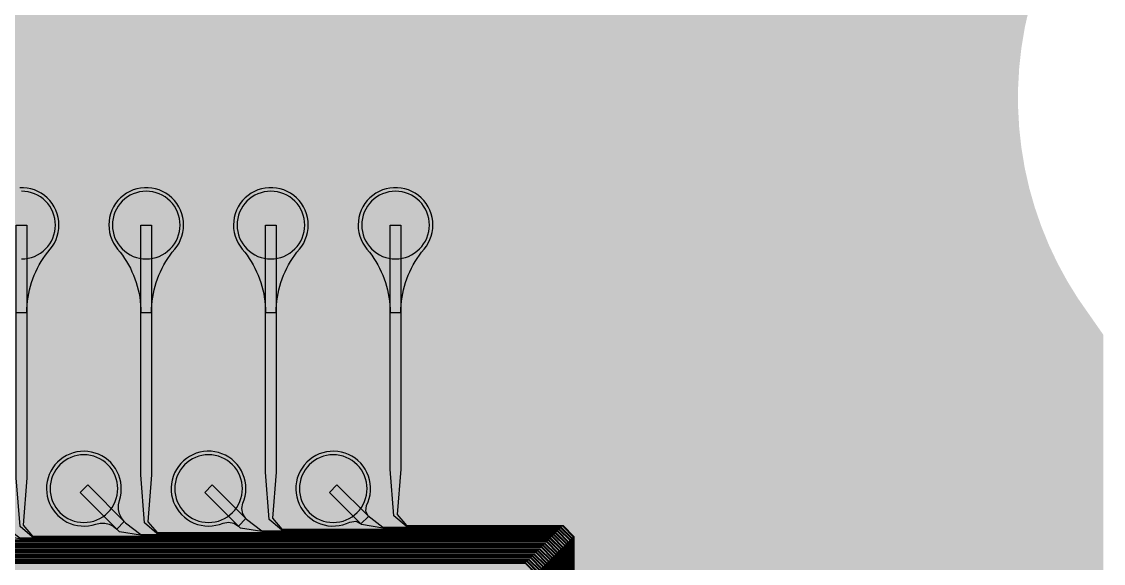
# Model space of a CAD drawing. Header units: metres. Extents: x -7240 to 10960, y -29667 to 1823.
# Drawn here: x 7923 to 10960, y -23992 to -22471 of the extents above; entities that cross this region are included whole.
import ezdxf

# ---------------------------------------------------------------- set-up
doc = ezdxf.new("R2010")
doc.units = ezdxf.units.M
for name, color, linetype in [('Metal1', 4, 'CONTINUOUS'), ('Polyimide', 7, 'CONTINUOUS'), ('Polyimide_Negative', 5, 'CONTINUOUS')]:
    doc.layers.add(name, color=color, linetype=linetype)

msp = doc.modelspace()

# ---------------------------------------------------------------- hatches: boundary and pattern name
at = {"layer": 'Polyimide'}
msp.add_hatch(color=7, dxfattribs=at).paths.add_polyline_path([(4088.5, -11806.9), (4098.7, -11851.2), (4115.6, -11893.5), (4138.6, -11932.7), (4167.4, -11968), (4201.1, -11998.5), (4239, -12023.6), (4280.3, -12042.7), (4349.2, -12073.7), (4413.2, -12113.8), (4471.3, -12162), (4522.3, -12217.7), (4565.4, -12279.7), (4599.7, -12346.9), (4624.7, -12418.2), (4639.9, -12492.2), (4645, -12567.5), (4639.9, -12642.8), (4624.7, -12716.8), (4599.7, -12788.1), (4565.4, -12855.3), (4522.3, -12917.3), (4471.3, -12973), (4413.2, -13021.2), (4349.2, -13061.3), (4280.3, -13092.3), (4239, -13111.4), (4201.1, -13136.5), (4167.4, -13167), (4138.6, -13202.3), (4115.6, -13241.5), (4098.7, -13283.8), (4088.5, -13328.1), (4085, -13373.5), (4085, -13567.5), (4099.4, -13861.6), (4142.6, -14152.8), (4214.2, -14438.4), (4313.4, -14715.5), (4439.2, -14981.7), (4590.6, -15234.2), (4766, -15470.7), (4963.7, -15688.8), (5181.8, -15886.5), (5418.3, -16061.9), (5670.8, -16213.3), (5936.9, -16339.1), (6214.1, -16438.3), (6499.7, -16509.9), (6790.9, -16553.1), (7085, -16567.5), (9960.4, -16567.5), (10038.8, -16571.4), (10116.4, -16582.9), (10192.6, -16601.9), (10266.5, -16628.4), (10337.5, -16662), (10404.8, -16702.3), (10467.9, -16749.1), (10526.1, -16801.8), (10578.8, -16860), (10625.6, -16923), (10665.9, -16990.4), (10699.5, -17061.4), (10725.9, -17135.3), (10745, -17211.4), (10756.5, -17289.1), (10760.4, -17367.5), (10760.4, -21957.3), (10721.6, -22012.9), (10686, -22070.6), (10653.6, -22130.1), (10624.5, -22191.4), (10598.9, -22254.2), (10576.8, -22318.2), (10558.3, -22383.5), (10543.4, -22449.6), (10532.2, -22516.5), (10524.7, -22583.8), (10521, -22651.5), (10521, -22719.3), (10524.7, -22787), (10532.2, -22854.4), (10543.4, -22921.2), (10558.3, -22987.4), (10576.8, -23052.6), (10598.9, -23116.7), (10624.5, -23179.5), (10653.6, -23240.7), (10686, -23300.3), (10721.6, -23357.9), (10760.4, -23413.5), (10760.4, -28667.5), (10756.5, -28745.9), (10745, -28823.6), (10725.9, -28899.7), (10699.5, -28973.6), (10665.9, -29044.6), (10625.6, -29112), (10578.8, -29175), (10526.1, -29233.2), (10467.9, -29285.9), (10404.8, -29332.7), (10337.5, -29373), (10266.5, -29406.6), (10192.6, -29433.1), (10116.4, -29452.1), (10038.8, -29463.6), (9960.4, -29467.5), (-6239.6, -29467.5), (-6318, -29463.6), (-6395.7, -29452.1), (-6471.9, -29433.1), (-6545.8, -29406.6), (-6616.7, -29373), (-6684.1, -29332.7), (-6747.1, -29285.9), (-6805.3, -29233.2), (-6858, -29175), (-6904.8, -29112), (-6945.2, -29044.6), (-6978.7, -28973.6), (-7005.2, -28899.7), (-7024.3, -28823.6), (-7035.8, -28745.9), (-7039.6, -28667.5), (-7039.6, -23426.3), (-6999.4, -23370.1), (-6962.3, -23311.6), (-6928.7, -23251.2), (-6898.5, -23189), (-6871.8, -23125.1), (-6848.8, -23059.9), (-6829.5, -22993.4), (-6814, -22926), (-6802.4, -22857.8), (-6794.6, -22789.1), (-6790.7, -22720), (-6790.7, -22650.8), (-6794.6, -22581.8), (-6802.4, -22513), (-6814, -22444.8), (-6829.5, -22377.4), (-6848.8, -22311), (-6871.8, -22245.7), (-6898.5, -22181.9), (-6928.7, -22119.7), (-6962.3, -22059.2), (-6999.4, -22000.8), (-7039.6, -21944.5), (-7039.6, -17367.5), (-7035.8, -17289.1), (-7024.3, -17211.4), (-7005.2, -17135.3), (-6978.7, -17061.4), (-6945.2, -16990.4), (-6904.8, -16923), (-6858, -16860), (-6805.3, -16801.8), (-6747.1, -16749.1), (-6684.1, -16702.3), (-6616.7, -16662), (-6545.8, -16628.4), (-6471.9, -16601.9), (-6395.7, -16582.9), (-6318, -16571.4), (-6239.6, -16567.5), (-3334, -16567.5), (-3039.9, -16553.1), (-2748.7, -16509.9), (-2463.1, -16438.3), (-2185.9, -16339.1), (-1919.8, -16213.3), (-1667.3, -16061.9), (-1430.8, -15886.5), (-1212.7, -15688.8), (-1015, -15470.7), (-839.6, -15234.2), (-688.2, -14981.7), (-562.4, -14715.5), (-463.2, -14438.4), (-391.6, -14152.8), (-348.4, -13861.6), (-334, -13567.5), (-334, -13373.5), (-337.5, -13328.1), (-347.7, -13283.8), (-364.6, -13241.5), (-387.6, -13202.3), (-416.4, -13167), (-450.1, -13136.5), (-488, -13111.4), (-529.3, -13092.3), (-529.3, -13092.3), (-598.2, -13061.3), (-662.2, -13021.2), (-720.3, -12973), (-771.3, -12917.3), (-814.4, -12855.3), (-848.7, -12788.1), (-873.7, -12716.8), (-888.9, -12642.8), (-894, -12567.5), (-888.9, -12492.2), (-873.7, -12418.2), (-848.7, -12346.9), (-814.4, -12279.7), (-771.3, -12217.7), (-720.3, -12162), (-662.2, -12113.8), (-598.2, -12073.7), (-529.3, -12042.7), (-488, -12023.6), (-450.1, -11998.5), (-416.4, -11968), (-387.6, -11932.7), (-364.6, -11893.5), (-347.7, -11851.2), (-337.5, -11806.9), (-334, -11761.5), (-334, -11074.3), (-337.5, -11028.9), (-347.7, -10984.6), (-364.6, -10942.4), (-387.6, -10903.1), (-416.4, -10867.8), (-450.1, -10837.3), (-488, -10812.2), (-529.3, -10793.2), (-529.3, -10793.2), (-598.2, -10762.1), (-662.2, -10722.1), (-720.3, -10673.8), (-771.3, -10618.1), (-814.4, -10556.1), (-848.7, -10488.9), (-873.7, -10417.6), (-888.9, -10343.7), (-894, -10268.3), (-888.9, -10193), (-873.7, -10119), (-848.7, -10047.8), (-814.4, -9980.5), (-771.3, -9918.5), (-720.3, -9862.9), (-662.2, -9814.6), (-598.2, -9774.6), (-529.3, -9743.5), (-488, -9724.5), (-450.1, -9699.4), (-416.4, -9668.8), (-387.6, -9633.5), (-364.6, -9594.3), (-347.7, -9552), (-337.5, -9507.7), (-334, -9462.4), (-334, -8775.1), (-337.5, -8729.8), (-347.7, -8685.5), (-364.6, -8643.2), (-387.6, -8604), (-416.4, -8568.7), (-450.1, -8538.1), (-488, -8513), (-529.3, -8494), (-529.3, -8494), (-598.2, -8462.9), (-662.2, -8422.9), (-720.3, -8374.6), (-771.3, -8319), (-814.4, -8257), (-848.7, -8189.7), (-873.7, -8118.5), (-888.9, -8044.5), (-894, -7969.2), (-888.9, -7893.8), (-873.7, -7819.9), (-848.7, -7748.6), (-814.4, -7681.4), (-771.3, -7619.4), (-720.3, -7563.7), (-662.2, -7515.4), (-598.2, -7475.4), (-529.3, -7444.3), (-529.3, -7444.3), (-488, -7425.3), (-450.1, -7400.2), (-416.4, -7369.7), (-387.6, -7334.4), (-364.6, -7295.1), (-347.7, -7252.9), (-337.5, -7208.6), (-334, -7163.2), (-334, -6476), (-337.5, -6430.6), (-347.7, -6386.3), (-364.6, -6344), (-387.6, -6304.8), (-416.4, -6269.5), (-450.1, -6239), (-488, -6213.9), (-529.3, -6194.8), (-529.3, -6194.8), (-598.2, -6163.8), (-662.2, -6123.7), (-720.3, -6075.5), (-771.3, -6019.8), (-814.4, -5957.8), (-848.7, -5890.6), (-873.7, -5819.3), (-888.9, -5745.3), (-894, -5670), (-888.9, -5594.7), (-873.7, -5520.7), (-848.7, -5449.4), (-814.4, -5382.2), (-771.3, -5320.2), (-720.3, -5264.5), (-662.2, -5216.3), (-598.2, -5176.2), (-529.3, -5145.2), (-529.3, -5145.2), (-488, -5126.1), (-450.1, -5101), (-416.4, -5070.5), (-387.6, -5035.2), (-364.6, -4996), (-347.7, -4953.7), (-337.5, -4909.4), (-334, -4864), (-334, 380), (-334, 1522.5), (-289, 1522.5), (-288.8, 1515.6), (-288.1, 1508.8), (-287, 1502), (-285.4, 1495.3), (-283.4, 1488.7), (-281, 1482.3), (-278.2, 1476.1), (-274.9, 1470), (-271.3, 1464.2), (-267.3, 1458.6), (-262.9, 1453.3), (-258.2, 1448.3), (-253.2, 1443.6), (-247.9, 1439.2), (-242.3, 1435.2), (-236.5, 1431.6), (-230.4, 1428.3), (-224.2, 1425.5), (-217.8, 1423.1), (-211.2, 1421.1), (-204.5, 1419.5), (-197.7, 1418.4), (-190.9, 1417.7), (-184, 1417.5), (-177.1, 1417.7), (-170.3, 1418.4), (-163.5, 1419.5), (-156.8, 1421.1), (-150.2, 1423.1), (-143.8, 1425.5), (-137.6, 1428.3), (-131.5, 1431.6), (-125.7, 1435.2), (-120.1, 1439.2), (-114.8, 1443.6), (-109.8, 1448.3), (-105.1, 1453.3), (-100.7, 1458.6), (-96.7, 1464.2), (-93.1, 1470), (-89.8, 1476.1), (-87, 1482.3), (-84.6, 1488.7), (-82.6, 1495.3), (-81, 1502), (-79.9, 1508.8), (-79.2, 1515.6), (-79, 1522.5), (1786, 1522.5), (3835, 1522.5), (3835.2, 1529), (3835.9, 1535.6), (3836.9, 1542), (3838.4, 1548.4), (3840.3, 1554.6), (3842.6, 1560.8), (3845.3, 1566.7), (3848.4, 1572.5), (3851.9, 1578.1), (3855.7, 1583.4), (3859.8, 1588.4), (3864.3, 1593.2), (3869.1, 1597.7), (3874.1, 1601.8), (3879.4, 1605.6), (3885, 1609.1), (3890.8, 1612.2), (3896.7, 1614.9), (3902.9, 1617.2), (3909.1, 1619.1), (3915.5, 1620.6), (3921.9, 1621.6), (3928.5, 1622.3), (3935, 1622.5), (3941.5, 1622.3), (3948.1, 1621.6), (3954.5, 1620.6), (3960.9, 1619.1), (3967.1, 1617.2), (3973.3, 1614.9), (3979.2, 1612.2), (3985, 1609.1), (3990.6, 1605.6), (3995.9, 1601.8), (4000.9, 1597.7), (4005.7, 1593.2), (4010.2, 1588.4), (4014.3, 1583.4), (4018.1, 1578.1), (4021.6, 1572.5), (4024.7, 1566.7), (4027.4, 1560.8), (4029.7, 1554.6), (4031.6, 1548.4), (4033.1, 1542), (4034.1, 1535.6), (4034.8, 1529), (4035, 1522.5), (4085, 1522.5), (4085, 380), (4085, 330), (4085, -4864), (4088.5, -4909.4), (4098.7, -4953.7), (4115.6, -4996), (4138.6, -5035.2), (4167.4, -5070.5), (4201.1, -5101), (4239, -5126.1), (4280.3, -5145.2), (4280.3, -5145.2), (4349.2, -5176.2), (4413.2, -5216.3), (4471.3, -5264.5), (4522.3, -5320.2), (4565.4, -5382.2), (4599.7, -5449.4), (4624.7, -5520.7), (4639.9, -5594.7), (4645, -5670), (4639.9, -5745.3), (4624.7, -5819.3), (4599.7, -5890.6), (4565.4, -5957.8), (4522.3, -6019.8), (4471.3, -6075.5), (4413.2, -6123.7), (4349.2, -6163.8), (4280.3, -6194.8), (4239, -6213.9), (4201.1, -6239), (4167.4, -6269.5), (4138.6, -6304.8), (4115.6, -6344), (4098.7, -6386.3), (4088.5, -6430.6), (4085, -6476), (4085, -11761.5), (4088.5, -11806.9)])
at = {"layer": 'Polyimide_Negative'}
h = msp.add_hatch(color=7, dxfattribs=at)
h.paths.add_polyline_path([(-743.4, -7322.8), (-697.7, -7301.8), (-692.7, -7298.6), (-534, -7227), (-534, -6412.1), (-692.7, -6340.5), (-779.7, -6286.2), (-858.5, -6220.6), (-927.8, -6145), (-986.3, -6060.8), (-1033, -5969.5), (-1066.9, -5872.8), (-1087.5, -5772.3), (-1094.5, -5670), (-1087.5, -5567.7), (-1066.9, -5467.2), (-1033, -5370.5), (-986.3, -5279.2), (-927.8, -5195), (-858.5, -5119.4), (-743.4, -5023.7), (-697.7, -5002.6), (-692.7, -4999.5), (-534, -4927.9), (-534, 1722.5), (146.5, 1722.5), (1786, 1722.5), (3699.2, 1722.5), (3768.3, 1772), (3784.9, 1782.4), (3802.3, 1791.7), (3820.2, 1799.8), (3838.5, 1806.7), (3857.3, 1812.4), (3876.5, 1816.8), (3895.8, 1820), (3915.4, 1822), (3935, 1822.6), (3954.6, 1822), (3974.2, 1820), (3993.5, 1816.8), (4012.7, 1812.4), (4031.5, 1806.7), (4049.8, 1799.8), (4067.7, 1791.7), (4085.1, 1782.4), (4101.7, 1772), (4285, 1640.7), (4285, -4927.9), (4443.7, -4999.5), (4530.7, -5053.8), (4609.5, -5119.4), (4678.8, -5195), (4737.3, -5279.2), (4784, -5370.5), (4817.9, -5467.2), (4838.5, -5567.7), (4845.5, -5670), (4838.5, -5772.3), (4817.9, -5872.8), (4784, -5969.5), (4737.3, -6060.8), (4678.8, -6145), (4609.5, -6220.6), (4530.7, -6286.2), (4443.7, -6340.5), (4285, -6412.1), (4285, -11825.4), (4443.7, -11897), (4530.7, -11951.3), (4609.5, -12016.9), (4678.8, -12092.5), (4737.3, -12176.7), (4784, -12268), (4817.9, -12364.7), (4838.5, -12465.2), (4845.5, -12567.5), (4838.5, -12669.8), (4817.9, -12770.2), (4784, -12867), (4737.3, -12958.3), (4678.8, -13042.5), (4609.5, -13118.1), (4530.7, -13183.7), (4443.7, -13238), (4285, -13309.6), (4285, -13562.6), (4298.7, -13841.9), (4339, -14113.7), (4405.8, -14380.2), (4498.4, -14638.9), (4615.8, -14887.3), (4757.1, -15123), (4920.8, -15343.6), (5105.3, -15547.2), (5308.9, -15731.7), (5529.5, -15895.4), (5765.2, -16036.7), (6013.6, -16154.1), (6272.3, -16246.7), (6538.8, -16313.5), (6810.6, -16353.8), (7089.9, -16367.5), (9965.3, -16367.5), (10058.4, -16372.1), (10155.5, -16386.5), (10250.7, -16410.3), (10343.2, -16443.4), (10431.9, -16485.4), (10516.1, -16535.8), (10594.9, -16594.3), (10667.7, -16660.2), (10733.6, -16733), (10792, -16811.8), (10842.5, -16896), (10884.5, -16984.7), (10917.5, -17077.1), (10941.4, -17172.4), (10955.8, -17269.5), (10960.4, -17362.6), (10960.4, -22020.1), (10888.8, -22122.8), (10859, -22171), (10831.9, -22220.8), (10807.6, -22272.1), (10786.2, -22324.6), (10767.7, -22378.2), (10752.2, -22432.8), (10739.7, -22488.1), (10730.4, -22544.1), (10724.1, -22600.4), (10721, -22657.1), (10721, -22713.8), (10724.1, -22770.4), (10730.4, -22826.8), (10739.7, -22882.7), (10752.2, -22938.1), (10767.7, -22992.6), (10786.2, -23046.2), (10807.6, -23098.8), (10831.9, -23150), (10859, -23199.8), (10888.8, -23248.1), (10960.4, -23350.7), (10960.4, -28672.4), (10955.8, -28765.5), (10941.4, -28862.6), (10917.5, -28957.9), (10884.5, -29050.3), (10842.5, -29139), (10792, -29223.2), (10733.6, -29302), (10667.7, -29374.8), (10594.9, -29440.7), (10516.1, -29499.2), (10431.9, -29549.6), (10343.2, -29591.6), (10250.7, -29624.7), (10155.5, -29648.5), (10058.4, -29662.9), (9965.3, -29667.5), (-6244.5, -29667.5), (-6337.7, -29662.9), (-6434.8, -29648.5), (-6530, -29624.7), (-6622.4, -29591.6), (-6711.1, -29549.6), (-6795.3, -29499.2), (-6874.2, -29440.7), (-6946.9, -29374.8), (-7012.8, -29302), (-7071.3, -29223.2), (-7121.8, -29139), (-7163.7, -29050.3), (-7196.8, -28957.9), (-7220.6, -28862.6), (-7235.1, -28765.5), (-7239.6, -28672.4), (-7239.6, -23362.1), (-7165.3, -23258.2), (-7134.3, -23209.4), (-7106.1, -23158.8), (-7080.8, -23106.7), (-7058.6, -23053.3), (-7039.3, -22998.7), (-7023.2, -22943.1), (-7010.2, -22886.7), (-7000.5, -22829.7), (-6993.9, -22772.2), (-6990.7, -22714.4), (-6990.7, -22656.5), (-6993.9, -22598.7), (-7000.5, -22541.2), (-7010.2, -22484.1), (-7023.2, -22427.7), (-7039.3, -22372.1), (-7058.6, -22317.6), (-7080.8, -22264.1), (-7106.1, -22212.1), (-7134.3, -22161.5), (-7165.3, -22112.6), (-7239.6, -22008.7), (-7239.6, -17362.6), (-7235.1, -17269.5), (-7220.6, -17172.4), (-7196.8, -17077.1), (-7163.7, -16984.7), (-7121.8, -16896), (-7071.3, -16811.8), (-7012.8, -16733), (-6946.9, -16660.2), (-6874.2, -16594.3), (-6795.3, -16535.8), (-6711.1, -16485.4), (-6622.4, -16443.4), (-6530, -16410.3), (-6434.8, -16386.5), (-6337.7, -16372.1), (-6244.5, -16367.5), (-3338.9, -16367.5), (-3059.6, -16353.8), (-2787.8, -16313.5), (-2521.3, -16246.7), (-2262.6, -16154.1), (-2014.2, -16036.7), (-1778.5, -15895.4), (-1557.9, -15731.7), (-1354.3, -15547.2), (-1169.8, -15343.6), (-1006.1, -15123), (-864.8, -14887.3), (-747.4, -14638.9), (-654.8, -14380.2), (-588, -14113.7), (-547.7, -13841.9), (-534, -13562.6), (-534, -13309.6), (-692.7, -13238), (-779.7, -13183.7), (-858.5, -13118.1), (-927.8, -13042.5), (-986.3, -12958.3), (-1033, -12867), (-1066.9, -12770.2), (-1087.5, -12669.8), (-1094.5, -12567.5), (-1087.5, -12465.2), (-1066.9, -12364.7), (-1033, -12268), (-986.3, -12176.7), (-927.8, -12092.5), (-858.5, -12016.9), (-779.7, -11951.3), (-692.7, -11897), (-534, -11825.4), (-534, -11010.5), (-692.7, -10938.9), (-779.7, -10884.5), (-858.5, -10818.9), (-927.8, -10743.4), (-986.3, -10659.2), (-1033, -10567.8), (-1066.9, -10471.1), (-1087.5, -10370.6), (-1094.5, -10268.3), (-1087.5, -10166), (-1066.9, -10065.6), (-1033, -9968.8), (-986.3, -9877.5), (-927.8, -9793.3), (-858.5, -9717.7), (-779.7, -9652.2), (-692.7, -9597.8), (-534, -9526.2), (-534, -8711.3), (-692.7, -8639.7), (-779.7, -8585.3), (-858.5, -8519.8), (-927.8, -8444.2), (-986.3, -8360), (-1033, -8268.7), (-1066.9, -8171.9), (-1087.5, -8071.5), (-1094.5, -7969.2), (-1087.5, -7866.9), (-1066.9, -7766.4), (-1033, -7669.7), (-986.3, -7578.3), (-927.8, -7494.1), (-858.5, -7418.6), (-743.4, -7322.8)])
h.paths.add_polyline_path([(4085, -11761.5), (4085, -6476), (4088.5, -6430.6), (4098.7, -6386.3), (4115.6, -6344), (4138.6, -6304.8), (4167.4, -6269.5), (4201.1, -6239), (4239, -6213.9), (4280.3, -6194.8), (4349.2, -6163.8), (4413.2, -6123.7), (4471.3, -6075.5), (4522.3, -6019.8), (4565.4, -5957.8), (4599.7, -5890.6), (4624.7, -5819.3), (4639.9, -5745.3), (4645, -5670), (4639.9, -5594.7), (4624.7, -5520.7), (4599.7, -5449.4), (4565.4, -5382.2), (4522.3, -5320.2), (4471.3, -5264.5), (4413.2, -5216.3), (4349.2, -5176.2), (4280.3, -5145.2), (4280.3, -5145.2), (4239, -5126.1), (4201.1, -5101), (4167.4, -5070.5), (4138.6, -5035.2), (4115.6, -4996), (4098.7, -4953.7), (4088.5, -4909.4), (4085, -4864), (4085, 330), (4085, 380), (4085, 1522.5), (4035, 1522.5), (4034.8, 1529), (4034.1, 1535.6), (4033.1, 1542), (4031.6, 1548.4), (4029.7, 1554.6), (4027.4, 1560.8), (4024.7, 1566.7), (4021.6, 1572.5), (4018.1, 1578.1), (4014.3, 1583.4), (4010.2, 1588.4), (4005.7, 1593.2), (4000.9, 1597.7), (3995.9, 1601.8), (3990.6, 1605.6), (3985, 1609.1), (3979.2, 1612.2), (3973.3, 1614.9), (3967.1, 1617.2), (3960.9, 1619.1), (3954.5, 1620.6), (3948.1, 1621.6), (3941.5, 1622.3), (3935, 1622.5), (3928.5, 1622.3), (3921.9, 1621.6), (3915.5, 1620.6), (3909.1, 1619.1), (3902.9, 1617.2), (3896.7, 1614.9), (3890.8, 1612.2), (3885, 1609.1), (3879.4, 1605.6), (3874.1, 1601.8), (3869.1, 1597.7), (3864.3, 1593.2), (3859.8, 1588.4), (3855.7, 1583.4), (3851.9, 1578.1), (3848.4, 1572.5), (3845.3, 1566.7), (3842.6, 1560.8), (3840.3, 1554.6), (3838.4, 1548.4), (3836.9, 1542), (3835.9, 1535.6), (3835.2, 1529), (3835, 1522.5), (1786, 1522.5), (-79, 1522.5), (-79.2, 1515.6), (-79.9, 1508.8), (-81, 1502), (-82.6, 1495.3), (-84.6, 1488.7), (-87, 1482.3), (-89.8, 1476.1), (-93.1, 1470), (-96.7, 1464.2), (-100.7, 1458.6), (-105.1, 1453.3), (-109.8, 1448.3), (-114.8, 1443.6), (-120.1, 1439.2), (-125.7, 1435.2), (-131.5, 1431.6), (-137.6, 1428.3), (-143.8, 1425.5), (-150.2, 1423.1), (-156.8, 1421.1), (-163.5, 1419.5), (-170.3, 1418.4), (-177.1, 1417.7), (-184, 1417.5), (-190.9, 1417.7), (-197.7, 1418.4), (-204.5, 1419.5), (-211.2, 1421.1), (-217.8, 1423.1), (-224.2, 1425.5), (-230.4, 1428.3), (-236.5, 1431.6), (-242.3, 1435.2), (-247.9, 1439.2), (-253.2, 1443.6), (-258.2, 1448.3), (-262.9, 1453.3), (-267.3, 1458.6), (-271.3, 1464.2), (-274.9, 1470), (-278.2, 1476.1), (-281, 1482.3), (-283.4, 1488.7), (-285.4, 1495.3), (-287, 1502), (-288.1, 1508.8), (-288.8, 1515.6), (-289, 1522.5), (-334, 1522.5), (-334, 380), (-334, -4864), (-337.5, -4909.4), (-347.7, -4953.7), (-364.6, -4996), (-387.6, -5035.2), (-416.4, -5070.5), (-450.1, -5101), (-488, -5126.1), (-529.3, -5145.2), (-529.3, -5145.2), (-598.2, -5176.2), (-662.2, -5216.3), (-720.3, -5264.5), (-771.3, -5320.2), (-814.4, -5382.2), (-848.7, -5449.4), (-873.7, -5520.7), (-888.9, -5594.7), (-894, -5670), (-888.9, -5745.3), (-873.7, -5819.3), (-848.7, -5890.6), (-814.4, -5957.8), (-771.3, -6019.8), (-720.3, -6075.5), (-662.2, -6123.7), (-598.2, -6163.8), (-529.3, -6194.8), (-529.3, -6194.8), (-488, -6213.9), (-450.1, -6239), (-416.4, -6269.5), (-387.6, -6304.8), (-364.6, -6344), (-347.7, -6386.3), (-337.5, -6430.6), (-334, -6476), (-334, -7163.2), (-337.5, -7208.6), (-347.7, -7252.9), (-364.6, -7295.1), (-387.6, -7334.4), (-416.4, -7369.7), (-450.1, -7400.2), (-488, -7425.3), (-529.3, -7444.3), (-529.3, -7444.3), (-598.2, -7475.4), (-662.2, -7515.4), (-720.3, -7563.7), (-771.3, -7619.4), (-814.4, -7681.4), (-848.7, -7748.6), (-873.7, -7819.9), (-888.9, -7893.8), (-894, -7969.2), (-888.9, -8044.5), (-873.7, -8118.5), (-848.7, -8189.7), (-814.4, -8257), (-771.3, -8319), (-720.3, -8374.6), (-662.2, -8422.9), (-598.2, -8462.9), (-529.3, -8494), (-529.3, -8494), (-488, -8513), (-450.1, -8538.1), (-416.4, -8568.7), (-387.6, -8604), (-364.6, -8643.2), (-347.7, -8685.5), (-337.5, -8729.8), (-334, -8775.1), (-334, -9462.4), (-337.5, -9507.7), (-347.7, -9552), (-364.6, -9594.3), (-387.6, -9633.5), (-416.4, -9668.8), (-450.1, -9699.4), (-488, -9724.5), (-529.3, -9743.5), (-598.2, -9774.6), (-662.2, -9814.6), (-720.3, -9862.9), (-771.3, -9918.5), (-814.4, -9980.5), (-848.7, -10047.8), (-873.7, -10119), (-888.9, -10193), (-894, -10268.3), (-888.9, -10343.7), (-873.7, -10417.6), (-848.7, -10488.9), (-814.4, -10556.1), (-771.3, -10618.1), (-720.3, -10673.8), (-662.2, -10722.1), (-598.2, -10762.1), (-529.3, -10793.2), (-529.3, -10793.2), (-488, -10812.2), (-450.1, -10837.3), (-416.4, -10867.8), (-387.6, -10903.1), (-364.6, -10942.4), (-347.7, -10984.6), (-337.5, -11028.9), (-334, -11074.3), (-334, -11761.5), (-337.5, -11806.9), (-347.7, -11851.2), (-364.6, -11893.5), (-387.6, -11932.7), (-416.4, -11968), (-450.1, -11998.5), (-488, -12023.6), (-529.3, -12042.7), (-598.2, -12073.7), (-662.2, -12113.8), (-720.3, -12162), (-771.3, -12217.7), (-814.4, -12279.7), (-848.7, -12346.9), (-873.7, -12418.2), (-888.9, -12492.2), (-894, -12567.5), (-888.9, -12642.8), (-873.7, -12716.8), (-848.7, -12788.1), (-814.4, -12855.3), (-771.3, -12917.3), (-720.3, -12973), (-662.2, -13021.2), (-598.2, -13061.3), (-529.3, -13092.3), (-529.3, -13092.3), (-488, -13111.4), (-450.1, -13136.5), (-416.4, -13167), (-387.6, -13202.3), (-364.6, -13241.5), (-347.7, -13283.8), (-337.5, -13328.1), (-334, -13373.5), (-334, -13567.5), (-348.4, -13861.6), (-391.6, -14152.8), (-463.2, -14438.4), (-562.4, -14715.5), (-688.2, -14981.7), (-839.6, -15234.2), (-1015, -15470.7), (-1212.7, -15688.8), (-1430.8, -15886.5), (-1667.3, -16061.9), (-1919.8, -16213.3), (-2185.9, -16339.1), (-2463.1, -16438.3), (-2748.7, -16509.9), (-3039.9, -16553.1), (-3334, -16567.5), (-6239.6, -16567.5), (-6318, -16571.4), (-6395.7, -16582.9), (-6471.9, -16601.9), (-6545.8, -16628.4), (-6616.7, -16662), (-6684.1, -16702.3), (-6747.1, -16749.1), (-6805.3, -16801.8), (-6858, -16860), (-6904.8, -16923), (-6945.2, -16990.4), (-6978.7, -17061.4), (-7005.2, -17135.3), (-7024.3, -17211.4), (-7035.8, -17289.1), (-7039.6, -17367.5), (-7039.6, -21944.5), (-6999.4, -22000.8), (-6962.3, -22059.2), (-6928.7, -22119.7), (-6898.5, -22181.9), (-6871.8, -22245.7), (-6848.8, -22311), (-6829.5, -22377.4), (-6814, -22444.8), (-6802.4, -22513), (-6794.6, -22581.8), (-6790.7, -22650.8), (-6790.7, -22720), (-6794.6, -22789.1), (-6802.4, -22857.8), (-6814, -22926), (-6829.5, -22993.4), (-6848.8, -23059.9), (-6871.8, -23125.1), (-6898.5, -23189), (-6928.7, -23251.2), (-6962.3, -23311.6), (-6999.4, -23370.1), (-7039.6, -23426.3), (-7039.6, -28667.5), (-7035.8, -28745.9), (-7024.3, -28823.6), (-7005.2, -28899.7), (-6978.7, -28973.6), (-6945.2, -29044.6), (-6904.8, -29112), (-6858, -29175), (-6805.3, -29233.2), (-6747.1, -29285.9), (-6684.1, -29332.7), (-6616.7, -29373), (-6545.8, -29406.6), (-6471.9, -29433.1), (-6395.7, -29452.1), (-6318, -29463.6), (-6239.6, -29467.5), (9960.4, -29467.5), (10038.8, -29463.6), (10116.4, -29452.1), (10192.6, -29433.1), (10266.5, -29406.6), (10337.5, -29373), (10404.8, -29332.7), (10467.9, -29285.9), (10526.1, -29233.2), (10578.8, -29175), (10625.6, -29112), (10665.9, -29044.6), (10699.5, -28973.6), (10725.9, -28899.7), (10745, -28823.6), (10756.5, -28745.9), (10760.4, -28667.5), (10760.4, -23413.5), (10721.6, -23357.9), (10686, -23300.3), (10653.6, -23240.7), (10624.5, -23179.5), (10598.9, -23116.7), (10576.8, -23052.6), (10558.3, -22987.4), (10543.4, -22921.2), (10532.2, -22854.4), (10524.7, -22787), (10521, -22719.3), (10521, -22651.5), (10524.7, -22583.8), (10532.2, -22516.5), (10543.4, -22449.6), (10558.3, -22383.5), (10576.8, -22318.2), (10598.9, -22254.2), (10624.5, -22191.4), (10653.6, -22130.1), (10686, -22070.6), (10721.6, -22012.9), (10760.4, -21957.3), (10760.4, -17367.5), (10756.5, -17289.1), (10745, -17211.4), (10725.9, -17135.3), (10699.5, -17061.4), (10665.9, -16990.4), (10625.6, -16923), (10578.8, -16860), (10526.1, -16801.8), (10467.9, -16749.1), (10404.8, -16702.3), (10337.5, -16662), (10266.5, -16628.4), (10192.6, -16601.9), (10116.4, -16582.9), (10038.8, -16571.4), (9960.4, -16567.5), (7085, -16567.5), (6790.9, -16553.1), (6499.7, -16509.9), (6214.1, -16438.3), (5936.9, -16339.1), (5670.8, -16213.3), (5418.3, -16061.9), (5181.8, -15886.5), (4963.7, -15688.8), (4766, -15470.7), (4590.6, -15234.2), (4439.2, -14981.7), (4313.4, -14715.5), (4214.2, -14438.4), (4142.6, -14152.8), (4099.4, -13861.6), (4085, -13567.5), (4085, -13373.5), (4088.5, -13328.1), (4098.7, -13283.8), (4115.6, -13241.5), (4138.6, -13202.3), (4167.4, -13167), (4201.1, -13136.5), (4239, -13111.4), (4280.3, -13092.3), (4349.2, -13061.3), (4413.2, -13021.2), (4471.3, -12973), (4522.3, -12917.3), (4565.4, -12855.3), (4599.7, -12788.1), (4624.7, -12716.8), (4639.9, -12642.8), (4645, -12567.5), (4639.9, -12492.2), (4624.7, -12418.2), (4599.7, -12346.9), (4565.4, -12279.7), (4522.3, -12217.7), (4471.3, -12162), (4413.2, -12113.8), (4349.2, -12073.7), (4280.3, -12042.7), (4239, -12023.6), (4201.1, -11998.5), (4167.4, -11968), (4138.6, -11932.7), (4115.6, -11893.5), (4098.7, -11851.2), (4088.5, -11806.9), (4085, -11761.5)], flags=0)

# ---------------------------------------------------------------- linework, layer by layer
at = {"layer": 'Metal1'}
for points in [[(2183.9, -18191.7), (2183.9, -25376.6), (2213.3, -25406), (9442.5, -25406), (9471.9, -25376.6), (9471.9, -23917.4), (9442.5, -23888), (9002.5, -23888), (8968.4, -23858.8), (8957.9, -23728), (8957.9, -23042.5), (8987.9, -23042.5), (8987.9, -23728), (8977.3, -23855.2), (9003.3, -23886), (9443.3, -23886), (9473.9, -23916.6), (9473.9, -25377.4), (9443.3, -25408), (2212.5, -25408), (2181.9, -25377.4), (2181.9, -18191.7)], [(2188.9, -18191.7), (2188.9, -25371.6), (2218.3, -25401), (9437.5, -25401), (9466.9, -25371.6), (9466.9, -23922.4), (9437.5, -23893), (8937.2, -23893), (8877.7, -23883.5), (8787.3, -23793.1), (8808.5, -23771.9), (8894.7, -23858.1), (8937.6, -23891), (9438.3, -23891), (9468.9, -23921.6), (9468.9, -25372.4), (9438.3, -25403), (2217.5, -25403), (2186.9, -25372.4), (2186.9, -18191.7)], [(2193.9, -18191.7), (2193.9, -25366.6), (2223.3, -25396), (9432.5, -25396), (9461.9, -25366.6), (9461.9, -23927.4), (9432.5, -23898), (8652.5, -23898), (8618.4, -23868.8), (8607.9, -23736), (8607.9, -23042.5), (8637.9, -23042.5), (8637.9, -23736), (8627.3, -23865.2), (8653.3, -23896), (9433.3, -23896), (9463.9, -23926.6), (9463.9, -25367.4), (9433.3, -25398), (2222.5, -25398), (2191.9, -25367.4), (2191.9, -18191.7)], [(2198.9, -18191.7), (2198.9, -25361.6), (2228.3, -25391), (9427.5, -25391), (9456.9, -25361.6), (9456.9, -23932.4), (9427.5, -23903), (8597.2, -23903), (8537.7, -23893.5), (8437.3, -23793.1), (8458.5, -23771.9), (8554.7, -23868.1), (8597.6, -23901), (9428.3, -23901), (9458.9, -23931.6), (9458.9, -25362.4), (9428.3, -25393), (2227.5, -25393), (2196.9, -25362.4), (2196.9, -18191.7)], [(2203.9, -18191.7), (2203.9, -25356.6), (2233.3, -25386), (9422.5, -25386), (9451.9, -25356.6), (9451.9, -23937.4), (9422.5, -23908), (8302.5, -23908), (8268.5, -23878.8), (8257.9, -23744), (8257.9, -23042.5), (8287.9, -23042.5), (8287.9, -23744), (8277.3, -23875.2), (8303.3, -23906), (9423.3, -23906), (9453.9, -23936.6), (9453.9, -25357.4), (9423.3, -25388), (2232.5, -25388), (2201.9, -25357.4), (2201.9, -18191.7)], [(2208.9, -18191.7), (2208.9, -25351.6), (2238.3, -25381), (9417.5, -25381), (9446.9, -25351.6), (9446.9, -23942.4), (9417.5, -23913), (8257.2, -23913), (8197.7, -23903.5), (8087.3, -23793.1), (8108.5, -23771.9), (8214.7, -23878.1), (8257.6, -23911), (9418.3, -23911), (9448.9, -23941.6), (9448.9, -25352.4), (9418.3, -25383), (2237.5, -25383), (2206.9, -25352.4), (2206.9, -18191.7)], [(2213.9, -18191.7), (2213.9, -25346.6), (2243.3, -25376), (9412.5, -25376), (9441.9, -25346.6), (9441.9, -23947.4), (9412.5, -23918), (7952.5, -23918), (7918.5, -23888.8), (7907.9, -23752), (7907.9, -23042.5), (7937.9, -23042.5), (7937.9, -23752), (7927.2, -23885.2), (7953.3, -23916), (9413.3, -23916), (9443.9, -23946.6), (9443.9, -25347.4), (9413.3, -25378), (2242.5, -25378), (2211.9, -25347.4), (2211.9, -18191.7)], [(2218.9, -18191.7), (2218.9, -25341.6), (2248.3, -25371), (9407.5, -25371), (9436.9, -25341.6), (9436.9, -23952.4), (9407.5, -23923), (7917.2, -23923), (7857.7, -23913.5), (7737.3, -23793.1), (7758.5, -23771.9), (7874.7, -23888.1), (7917.6, -23921), (9408.3, -23921), (9438.9, -23951.6), (9438.9, -25342.4), (9408.3, -25373), (2247.5, -25373), (2216.9, -25342.4), (2216.9, -18191.7)], [(2223.9, -18191.7), (2223.9, -25336.6), (2253.3, -25366), (9402.5, -25366), (9431.9, -25336.6), (9431.9, -23957.4), (9402.5, -23928), (7602.5, -23928), (7568.6, -23898.8), (7557.9, -23760), (7557.9, -23042.5), (7587.9, -23042.5), (7587.9, -23760), (7577.2, -23895.2), (7603.3, -23926), (9403.3, -23926), (9433.9, -23956.6), (9433.9, -25337.4), (9403.3, -25368), (2252.5, -25368), (2221.9, -25337.4), (2221.9, -18191.7)], [(2228.9, -18191.7), (2228.9, -25331.6), (2258.3, -25361), (9397.5, -25361), (9426.9, -25331.6), (9426.9, -23962.4), (9397.5, -23933), (7577.2, -23933), (7519, -23921.4), (7507.3, -23913.1), (7387.3, -23793.1), (7408.5, -23771.9), (7528.5, -23891.9), (7533.3, -23900.1), (7577.6, -23931), (9398.3, -23931), (9428.9, -23961.6), (9428.9, -25332.4), (9398.3, -25363), (2257.5, -25363), (2226.9, -25332.4), (2226.9, -18191.7)], [(2233.9, -18191.7), (2233.9, -25326.6), (2263.3, -25356), (9392.5, -25356), (9421.9, -25326.6), (9421.9, -23967.4), (9392.5, -23938), (7252.5, -23938), (7218.6, -23908.8), (7207.9, -23768), (7207.9, -23042.5), (7237.9, -23042.5), (7237.9, -23768), (7227.1, -23905.2), (7253.3, -23936), (9393.3, -23936), (9423.9, -23966.6), (9423.9, -25327.4), (9393.3, -25358), (2262.5, -25358), (2231.9, -25327.4), (2231.9, -18191.7)], [(2238.9, -18191.7), (2238.9, -25321.6), (2268.3, -25351), (9387.5, -25351), (9416.9, -25321.6), (9416.9, -23972.4), (9387.5, -23943), (7237.2, -23943), (7180.2, -23929.7), (7157.3, -23913.1), (7037.3, -23793.1), (7058.5, -23771.9), (7178.5, -23891.9), (7192.1, -23911.8), (7237.6, -23941), (9388.3, -23941), (9418.9, -23971.6), (9418.9, -25322.4), (9388.3, -25353), (2267.5, -25353), (2236.9, -25322.4), (2236.9, -18191.7)], [(2243.9, -18191.7), (2243.9, -25316.6), (2273.3, -25346), (9382.5, -25346), (9411.9, -25316.6), (9411.9, -23977.4), (9382.5, -23948), (6902.5, -23948), (6868.6, -23918.8), (6857.9, -23776), (6857.9, -23042.5), (6887.9, -23042.5), (6887.9, -23776), (6877.1, -23915.2), (6903.3, -23946), (9383.3, -23946), (9413.9, -23976.6), (9413.9, -25317.4), (9383.3, -25348), (2272.5, -25348), (2241.9, -25317.4), (2241.9, -18191.7)], [(2248.9, -18191.7), (2248.9, -25311.6), (2278.3, -25341), (9377.5, -25341), (9406.9, -25311.6), (9406.9, -23982.4), (9377.5, -23953), (6897.2, -23953), (6841, -23938.5), (6807.3, -23913.1), (6687.3, -23793.1), (6708.5, -23771.9), (6828.5, -23891.9), (6851.3, -23923), (6897.6, -23951), (9378.3, -23951), (9408.9, -23981.6), (9408.9, -25312.4), (9378.3, -25343), (2277.5, -25343), (2246.9, -25312.4), (2246.9, -18191.7)], [(2253.9, -18191.7), (2253.9, -25306.6), (2283.3, -25336), (9372.5, -25336), (9401.9, -25306.6), (9401.9, -23987.4), (9372.5, -23958), (6552.5, -23958), (6518.7, -23928.7), (6507.9, -23784), (6507.9, -23042.5), (6537.9, -23042.5), (6537.9, -23784), (6527.1, -23925.3), (6553.3, -23956), (9373.3, -23956), (9403.9, -23986.6), (9403.9, -25307.4), (9373.3, -25338), (2282.5, -25338), (2251.9, -25307.4), (2251.9, -18191.7)], [(2258.9, -18191.7), (2258.9, -25301.6), (2288.3, -25331), (9367.5, -25331), (9396.9, -25301.6), (9396.9, -23992.4), (9367.5, -23963), (6518.9, -23963), (6464, -23946.5), (6441, -23925.2), (6336.1, -23791.8), (6359.7, -23773.2), (6464.6, -23906.6), (6477.1, -23930.3), (6519.3, -23961), (9368.3, -23961), (9398.9, -23991.6), (9398.9, -25302.4), (9368.3, -25333), (2287.5, -25333), (2256.9, -25302.4), (2256.9, -18191.7)], [(2263.9, -18191.7), (2263.9, -25296.6), (2293.3, -25326), (9362.5, -25326), (9391.9, -25296.6), (9391.9, -23997.4), (9362.5, -23968), (6202.5, -23968), (6168.7, -23938.7), (6157.9, -23792), (6157.9, -23042.5), (6187.9, -23042.5), (6187.9, -23792), (6177, -23935.3), (6203.3, -23966), (9363.3, -23966), (9393.9, -23996.6), (9393.9, -25297.4), (9363.3, -25328), (2292.5, -25328), (2261.9, -25297.4), (2261.9, -18191.7)], [(2268.9, -18191.7), (2268.9, -25291.6), (2298.3, -25321), (9357.5, -25321), (9386.9, -25291.6), (9386.9, -24002.4), (9357.5, -23973), (6168.9, -23973), (6115, -23955.3), (6087.3, -23927.5), (5985.8, -23791.5), (6009.9, -23773.5), (6111.3, -23909.6), (6127.3, -23940.6), (6169.3, -23971), (9358.3, -23971), (9388.9, -24001.6), (9388.9, -25292.4), (9358.3, -25323), (2297.5, -25323), (2266.9, -25292.4), (2266.9, -18191.7)], [(2273.9, -18191.7), (2273.9, -25286.6), (2303.3, -25316), (9352.5, -25316), (9381.9, -25286.6), (9381.9, -24007.4), (9352.5, -23978), (5852.5, -23978), (5818.7, -23948.7), (5807.9, -23800), (5807.9, -23042.5), (5837.9, -23042.5), (5837.9, -23800), (5827, -23945.3), (5853.3, -23976), (9353.3, -23976), (9383.9, -24006.6), (9383.9, -25287.4), (9353.3, -25318), (2302.5, -25318), (2271.9, -25287.4), (2271.9, -18191.7)], [(2278.9, -18191.7), (2278.9, -25281.6), (2308.3, -25311), (9347.5, -25311), (9376.9, -25281.6), (9376.9, -24012.4), (9347.5, -23983), (5818.8, -23983), (5765.9, -23964.2), (5733.7, -23929.7), (5635.6, -23791.2), (5660.1, -23773.8), (5758.2, -23912.4), (5777.6, -23950.8), (5819.3, -23981), (9348.3, -23981), (9378.9, -24011.6), (9378.9, -25282.4), (9348.3, -25313), (2307.5, -25313), (2276.9, -25282.4), (2276.9, -18191.7)], [(2283.9, -18191.7), (2283.9, -25276.6), (2313.3, -25306), (9342.5, -25306), (9371.9, -25276.6), (9371.9, -24017.4), (9342.5, -23988), (5502.5, -23988), (5468.8, -23958.7), (5457.9, -23808), (5457.9, -23042.5), (5487.9, -23042.5), (5487.9, -23808), (5477, -23955.3), (5503.3, -23986), (9343.3, -23986), (9373.9, -24016.6), (9373.9, -25277.4), (9343.3, -25308), (2312.5, -25308), (2281.9, -25277.4), (2281.9, -18191.7)], [(2288.9, -18191.7), (2288.9, -25271.6), (2318.3, -25301), (9337.5, -25301), (9366.9, -25271.6), (9366.9, -24022.4), (9337.5, -23993), (5468.8, -23993), (5416.8, -23973.3), (5380.3, -23931.6), (5285.4, -23790.9), (5310.3, -23774.1), (5405.2, -23914.8), (5427.8, -23961), (5469.3, -23991), (9338.3, -23991), (9368.9, -24021.6), (9368.9, -25272.4), (9338.3, -25303), (2317.5, -25303), (2286.9, -25272.4), (2286.9, -18191.7)], [(7907.9, -23288.1), (7937.9, -23288.1), (7937.9, -23288.1), (7938.1, -23277.3), (7938.7, -23266.6), (7939.8, -23255.9), (7941.2, -23245.3), (7943.1, -23234.7), (7945.4, -23224.2), (7948.1, -23213.9), (7951.2, -23203.6), (7954.7, -23193.4), (7958.6, -23183.4), (7962.8, -23173.6), (7967.5, -23163.9), (7972.5, -23154.4), (7977.9, -23145.1), (7983.7, -23136.1), (7989.8, -23127.3), (7996.2, -23118.7), (8003, -23110.4), (8009.4, -23101.9), (8015, -23092.9), (8019.6, -23083.3), (8023.2, -23073.4), (8025.8, -23063.1), (8027.4, -23052.6), (8027.9, -23042), (8027.3, -23031.4), (8025.6, -23020.9), (8022.9, -23010.7), (8019.2, -23000.8), (8014.5, -22991.3), (8008.9, -22982.3), (8002.4, -22973.9), (7995, -22966.2), (7987, -22959.3), (7978.3, -22953.3), (7969, -22948.2), (7959.2, -22944), (7949.1, -22940.8), (7938.7, -22938.7), (7928.2, -22937.6), (7917.6, -22937.6)]]:
    msp.add_lwpolyline(points, dxfattribs=at)
for points in [[(8287.9, -23288.1), (8288.1, -23277.3), (8288.7, -23266.6), (8289.8, -23255.9), (8291.2, -23245.3), (8293.1, -23234.7), (8295.4, -23224.2), (8298.1, -23213.9), (8301.2, -23203.6), (8304.7, -23193.4), (8308.6, -23183.4), (8312.8, -23173.6), (8317.5, -23163.9), (8322.5, -23154.4), (8327.9, -23145.1), (8333.7, -23136.1), (8339.8, -23127.3), (8346.2, -23118.7), (8353, -23110.4), (8359.4, -23101.9), (8365, -23092.9), (8369.6, -23083.3), (8373.2, -23073.4), (8375.8, -23063.1), (8377.4, -23052.6), (8377.9, -23042), (8377.3, -23031.4), (8375.6, -23020.9), (8372.9, -23010.7), (8369.2, -23000.8), (8364.5, -22991.3), (8358.9, -22982.3), (8352.4, -22973.9), (8345, -22966.2), (8337, -22959.3), (8328.3, -22953.3), (8319, -22948.2), (8309.2, -22944), (8299.1, -22940.8), (8288.7, -22938.7), (8278.2, -22937.6), (8267.6, -22937.6), (8257, -22938.7), (8246.6, -22940.8), (8236.5, -22944), (8226.8, -22948.2), (8217.5, -22953.3), (8208.8, -22959.3), (8200.7, -22966.2), (8193.4, -22973.9), (8186.9, -22982.3), (8181.2, -22991.3), (8176.5, -23000.8), (8172.8, -23010.7), (8170.1, -23020.9), (8168.5, -23031.4), (8167.9, -23042), (8168.4, -23052.6), (8169.9, -23063.1), (8172.5, -23073.4), (8176.1, -23083.3), (8180.8, -23092.9), (8186.3, -23101.9), (8192.7, -23110.4), (8199.5, -23118.7), (8206, -23127.3), (8212.1, -23136.1), (8217.8, -23145.1), (8223.2, -23154.4), (8228.3, -23163.9), (8232.9, -23173.6), (8237.2, -23183.4), (8241.1, -23193.4), (8244.6, -23203.6), (8247.7, -23213.9), (8250.4, -23224.2), (8252.7, -23234.7), (8254.5, -23245.3), (8256, -23255.9), (8257, -23266.6), (8257.7, -23277.3), (8257.9, -23288.1), (8287.9, -23288.1)], [(8637.9, -23288.1), (8638.1, -23277.3), (8638.7, -23266.6), (8639.8, -23255.9), (8641.2, -23245.3), (8643.1, -23234.7), (8645.4, -23224.2), (8648.1, -23213.9), (8651.2, -23203.6), (8654.7, -23193.4), (8658.6, -23183.4), (8662.8, -23173.6), (8667.5, -23163.9), (8672.5, -23154.4), (8677.9, -23145.1), (8683.7, -23136.1), (8689.8, -23127.3), (8696.2, -23118.7), (8703, -23110.4), (8709.4, -23101.9), (8715, -23092.9), (8719.6, -23083.3), (8723.2, -23073.4), (8725.8, -23063.1), (8727.4, -23052.6), (8727.9, -23042), (8727.3, -23031.4), (8725.6, -23020.9), (8722.9, -23010.7), (8719.2, -23000.8), (8714.5, -22991.3), (8708.9, -22982.3), (8702.4, -22973.9), (8695, -22966.2), (8687, -22959.3), (8678.3, -22953.3), (8669, -22948.2), (8659.2, -22944), (8649.1, -22940.8), (8638.7, -22938.7), (8628.2, -22937.6), (8617.6, -22937.6), (8607, -22938.7), (8596.6, -22940.8), (8586.5, -22944), (8576.8, -22948.2), (8567.5, -22953.3), (8558.8, -22959.3), (8550.7, -22966.2), (8543.4, -22973.9), (8536.9, -22982.3), (8531.2, -22991.3), (8526.5, -23000.8), (8522.8, -23010.7), (8520.1, -23020.9), (8518.5, -23031.4), (8517.9, -23042), (8518.4, -23052.6), (8519.9, -23063.1), (8522.5, -23073.4), (8526.1, -23083.3), (8530.8, -23092.9), (8536.3, -23101.9), (8542.7, -23110.4), (8549.5, -23118.7), (8556, -23127.3), (8562.1, -23136.1), (8567.8, -23145.1), (8573.2, -23154.4), (8578.3, -23163.9), (8582.9, -23173.6), (8587.2, -23183.4), (8591.1, -23193.4), (8594.6, -23203.6), (8597.7, -23213.9), (8600.4, -23224.2), (8602.7, -23234.7), (8604.5, -23245.3), (8606, -23255.9), (8607, -23266.6), (8607.7, -23277.3), (8607.9, -23288.1), (8637.9, -23288.1)], [(8987.9, -23288.1), (8988.1, -23277.3), (8988.7, -23266.6), (8989.8, -23255.9), (8991.2, -23245.3), (8993.1, -23234.7), (8995.4, -23224.2), (8998.1, -23213.9), (9001.2, -23203.6), (9004.7, -23193.4), (9008.6, -23183.4), (9012.8, -23173.6), (9017.5, -23163.9), (9022.5, -23154.4), (9027.9, -23145.1), (9033.7, -23136.1), (9039.8, -23127.3), (9046.2, -23118.7), (9053, -23110.4), (9059.4, -23101.9), (9065, -23092.9), (9069.6, -23083.3), (9073.2, -23073.4), (9075.8, -23063.1), (9077.4, -23052.6), (9077.9, -23042), (9077.3, -23031.4), (9075.6, -23020.9), (9072.9, -23010.7), (9069.2, -23000.8), (9064.5, -22991.3), (9058.9, -22982.3), (9052.4, -22973.9), (9045, -22966.2), (9037, -22959.3), (9028.3, -22953.3), (9019, -22948.2), (9009.2, -22944), (8999.1, -22940.8), (8988.7, -22938.7), (8978.2, -22937.6), (8967.6, -22937.6), (8957, -22938.7), (8946.6, -22940.8), (8936.5, -22944), (8926.8, -22948.2), (8917.5, -22953.3), (8908.8, -22959.3), (8900.7, -22966.2), (8893.4, -22973.9), (8886.9, -22982.3), (8881.2, -22991.3), (8876.5, -23000.8), (8872.8, -23010.7), (8870.1, -23020.9), (8868.5, -23031.4), (8867.9, -23042), (8868.4, -23052.6), (8869.9, -23063.1), (8872.5, -23073.4), (8876.1, -23083.3), (8880.8, -23092.9), (8886.3, -23101.9), (8892.7, -23110.4), (8899.5, -23118.7), (8906, -23127.3), (8912.1, -23136.1), (8917.8, -23145.1), (8923.2, -23154.4), (8928.3, -23163.9), (8932.9, -23173.6), (8937.2, -23183.4), (8941.1, -23193.4), (8944.6, -23203.6), (8947.7, -23213.9), (8950.4, -23224.2), (8952.7, -23234.7), (8954.5, -23245.3), (8956, -23255.9), (8957, -23266.6), (8957.7, -23277.3), (8957.9, -23288.1), (8987.9, -23288.1)], [(8211.4, -23874.8), (8203.4, -23864.8), (8197.8, -23853.4), (8194.9, -23841), (8194.8, -23828.2), (8197.5, -23815.8), (8200.3, -23805.7), (8202.1, -23795.5), (8202.8, -23785.1), (8202.6, -23774.7), (8201.3, -23764.4), (8199, -23754.2), (8195.7, -23744.3), (8191.4, -23734.8), (8186.3, -23725.8), (8180.2, -23717.3), (8173.3, -23709.5), (8165.7, -23702.4), (8157.5, -23696), (8148.6, -23690.6), (8139.3, -23686), (8129.5, -23682.4), (8119.4, -23679.7), (8109.1, -23678.1), (8098.7, -23677.5), (8088.3, -23677.9), (8078, -23679.4), (8067.9, -23681.9), (8058.1, -23685.3), (8048.7, -23689.7), (8039.7, -23695.1), (8031.3, -23701.3), (8023.6, -23708.3), (8016.6, -23716), (8010.5, -23724.3), (8005.1, -23733.3), (8000.7, -23742.7), (7997.2, -23752.5), (7994.8, -23762.7), (7993.3, -23773), (7992.9, -23783.4), (7993.5, -23793.8), (7995.1, -23804), (7997.7, -23814.1), (8001.4, -23823.9), (8005.9, -23833.2), (8011.4, -23842.1), (8017.8, -23850.4), (8024.9, -23858), (8032.7, -23864.8), (8041.2, -23870.9), (8050.2, -23876.1), (8059.7, -23880.3), (8069.6, -23883.6), (8079.7, -23885.9), (8090.1, -23887.2), (8100.5, -23887.5), (8110.9, -23886.7), (8121.1, -23884.9), (8131.1, -23882.1), (8143.6, -23879.4), (8156.3, -23879.5), (8168.8, -23882.5), (8180.2, -23888), (8190.2, -23896), (8211.4, -23874.8)], [(8552.9, -23866.3), (8544.4, -23853.5), (8541.5, -23838.5), (8544.5, -23823.5), (8548.2, -23813.6), (8550.8, -23803.4), (8552.3, -23793), (8552.9, -23782.5), (8552.3, -23772), (8550.8, -23761.6), (8548.2, -23751.4), (8544.5, -23741.5), (8540, -23732), (8534.4, -23723.1), (8528.1, -23714.7), (8520.9, -23707), (8512.9, -23700.1), (8504.4, -23694), (8495.2, -23688.8), (8485.6, -23684.5), (8475.6, -23681.2), (8465.3, -23679), (8454.9, -23677.7), (8444.4, -23677.6), (8433.9, -23678.4), (8423.5, -23680.4), (8413.4, -23683.3), (8403.7, -23687.3), (8394.4, -23692.2), (8385.6, -23698), (8377.4, -23704.6), (8370, -23712.1), (8363.3, -23720.2), (8357.5, -23729), (8352.6, -23738.3), (8348.7, -23748.1), (8345.7, -23758.2), (8343.8, -23768.5), (8342.9, -23779), (8343.1, -23789.5), (8344.3, -23800), (8346.6, -23810.2), (8349.9, -23820.2), (8354.2, -23829.9), (8359.4, -23839), (8365.5, -23847.6), (8372.4, -23855.5), (8380.1, -23862.7), (8388.5, -23869.1), (8397.4, -23874.6), (8406.9, -23879.2), (8416.8, -23882.8), (8427, -23885.4), (8437.4, -23887), (8447.9, -23887.5), (8458.4, -23887), (8468.8, -23885.4), (8479, -23882.8), (8488.9, -23879.2), (8503.9, -23876.1), (8518.9, -23879), (8531.7, -23887.5), (8552.9, -23866.3)], [(8896.8, -23860.2), (8889.3, -23845.6), (8891.8, -23829.5), (8896, -23819.8), (8899.3, -23809.7), (8901.5, -23799.4), (8902.7, -23788.9), (8902.8, -23778.3), (8901.8, -23767.8), (8899.8, -23757.4), (8896.8, -23747.3), (8892.8, -23737.5), (8887.8, -23728.2), (8881.8, -23719.5), (8875.1, -23711.3), (8867.5, -23703.9), (8859.3, -23697.3), (8850.4, -23691.6), (8841, -23686.8), (8831.1, -23682.9), (8821, -23680.1), (8810.5, -23678.3), (8800, -23677.5), (8789.4, -23677.8), (8779, -23679.2), (8768.7, -23681.6), (8758.7, -23685.1), (8749.1, -23689.5), (8740, -23694.9), (8731.5, -23701.2), (8723.6, -23708.3), (8716.5, -23716.1), (8710.3, -23724.6), (8704.9, -23733.7), (8700.5, -23743.3), (8697, -23753.3), (8694.6, -23763.6), (8693.2, -23774.1), (8692.9, -23784.6), (8693.6, -23795.2), (8695.4, -23805.6), (8698.3, -23815.8), (8702.1, -23825.6), (8707, -23835), (8712.7, -23843.9), (8719.3, -23852.2), (8726.7, -23859.7), (8734.8, -23866.5), (8743.6, -23872.4), (8752.9, -23877.4), (8762.7, -23881.4), (8772.8, -23884.5), (8783.2, -23886.5), (8793.7, -23887.4), (8804.3, -23887.3), (8814.8, -23886.1), (8825.1, -23883.9), (8835.2, -23880.7), (8844.8, -23876.4), (8861, -23873.9), (8875.6, -23881.4), (8896.8, -23860.2)]]:
    msp.add_lwpolyline(points, close=True, dxfattribs=at)
at = {"layer": 'Polyimide_Negative'}
msp.add_lwpolyline([(7922.9, -23137.5), (7932.2, -23137), (7941.4, -23135.7), (7950.5, -23133.4), (7959.2, -23130.3), (7967.7, -23126.3), (7975.7, -23121.5), (7983.1, -23115.9), (7990.1, -23109.7), (7996.3, -23102.8), (8001.9, -23095.3), (8006.7, -23087.3), (8010.6, -23078.9), (8013.8, -23070.1), (8016, -23061), (8017.4, -23051.8), (8017.9, -23042.5), (8017.9, -23042.5), (8017.4, -23033.2), (8016, -23024), (8013.8, -23014.9), (8010.6, -23006.1), (8006.7, -22997.7), (8001.9, -22989.7), (7996.3, -22982.2), (7990.1, -22975.3), (7983.1, -22969.1), (7975.7, -22963.5), (7967.7, -22958.7), (7959.2, -22954.7), (7950.5, -22951.6), (7941.4, -22949.3), (7932.2, -22948), (7922.9, -22947.5)], dxfattribs=at)
for points in [[(8367.9, -23042.5), (8367.4, -23033.2), (8366, -23024), (8363.8, -23014.9), (8360.6, -23006.1), (8356.7, -22997.7), (8351.9, -22989.7), (8346.3, -22982.2), (8340.1, -22975.3), (8333.1, -22969.1), (8325.7, -22963.5), (8317.7, -22958.7), (8309.2, -22954.7), (8300.5, -22951.6), (8291.4, -22949.3), (8282.2, -22948), (8272.9, -22947.5), (8263.6, -22948), (8254.3, -22949.3), (8245.3, -22951.6), (8236.5, -22954.7), (8228.1, -22958.7), (8220.1, -22963.5), (8212.6, -22969.1), (8205.7, -22975.3), (8199.4, -22982.2), (8193.9, -22989.7), (8189.1, -22997.7), (8185.1, -23006.1), (8182, -23014.9), (8179.7, -23024), (8178.3, -23033.2), (8177.9, -23042.5), (8178.3, -23051.8), (8179.7, -23061), (8182, -23070.1), (8185.1, -23078.9), (8189.1, -23087.3), (8193.9, -23095.3), (8199.4, -23102.8), (8205.7, -23109.7), (8212.6, -23115.9), (8220.1, -23121.5), (8228.1, -23126.3), (8236.5, -23130.3), (8245.3, -23133.4), (8254.3, -23135.7), (8263.6, -23137), (8272.9, -23137.5), (8282.2, -23137), (8291.4, -23135.7), (8300.5, -23133.4), (8309.2, -23130.3), (8317.7, -23126.3), (8325.7, -23121.5), (8333.1, -23115.9), (8340.1, -23109.7), (8346.3, -23102.8), (8351.9, -23095.3), (8356.7, -23087.3), (8360.6, -23078.9), (8363.8, -23070.1), (8366, -23061), (8367.4, -23051.8), (8367.9, -23042.5)], [(8717.9, -23042.5), (8717.4, -23033.2), (8716, -23024), (8713.8, -23014.9), (8710.6, -23006.1), (8706.7, -22997.7), (8701.9, -22989.7), (8696.3, -22982.2), (8690.1, -22975.3), (8683.1, -22969.1), (8675.7, -22963.5), (8667.7, -22958.7), (8659.2, -22954.7), (8650.5, -22951.6), (8641.4, -22949.3), (8632.2, -22948), (8622.9, -22947.5), (8613.6, -22948), (8604.3, -22949.3), (8595.3, -22951.6), (8586.5, -22954.7), (8578.1, -22958.7), (8570.1, -22963.5), (8562.6, -22969.1), (8555.7, -22975.3), (8549.4, -22982.2), (8543.9, -22989.7), (8539.1, -22997.7), (8535.1, -23006.1), (8532, -23014.9), (8529.7, -23024), (8528.3, -23033.2), (8527.9, -23042.5), (8528.3, -23051.8), (8529.7, -23061), (8532, -23070.1), (8535.1, -23078.9), (8539.1, -23087.3), (8543.9, -23095.3), (8549.4, -23102.8), (8555.7, -23109.7), (8562.6, -23115.9), (8570.1, -23121.5), (8578.1, -23126.3), (8586.5, -23130.3), (8595.3, -23133.4), (8604.3, -23135.7), (8613.6, -23137), (8622.9, -23137.5), (8632.2, -23137), (8641.4, -23135.7), (8650.5, -23133.4), (8659.2, -23130.3), (8667.7, -23126.3), (8675.7, -23121.5), (8683.1, -23115.9), (8690.1, -23109.7), (8696.3, -23102.8), (8701.9, -23095.3), (8706.7, -23087.3), (8710.6, -23078.9), (8713.8, -23070.1), (8716, -23061), (8717.4, -23051.8), (8717.9, -23042.5)], [(9067.9, -23042.5), (9067.4, -23033.2), (9066, -23024), (9063.8, -23014.9), (9060.6, -23006.1), (9056.7, -22997.7), (9051.9, -22989.7), (9046.3, -22982.2), (9040.1, -22975.3), (9033.1, -22969.1), (9025.7, -22963.5), (9017.7, -22958.7), (9009.2, -22954.7), (9000.5, -22951.6), (8991.4, -22949.3), (8982.2, -22948), (8972.9, -22947.5), (8963.6, -22948), (8954.3, -22949.3), (8945.3, -22951.6), (8936.5, -22954.7), (8928.1, -22958.7), (8920.1, -22963.5), (8912.6, -22969.1), (8905.7, -22975.3), (8899.4, -22982.2), (8893.9, -22989.7), (8889.1, -22997.7), (8885.1, -23006.1), (8882, -23014.9), (8879.7, -23024), (8878.3, -23033.2), (8877.9, -23042.5), (8878.3, -23051.8), (8879.7, -23061), (8882, -23070.1), (8885.1, -23078.9), (8889.1, -23087.3), (8893.9, -23095.3), (8899.4, -23102.8), (8905.7, -23109.7), (8912.6, -23115.9), (8920.1, -23121.5), (8928.1, -23126.3), (8936.5, -23130.3), (8945.3, -23133.4), (8954.3, -23135.7), (8963.6, -23137), (8972.9, -23137.5), (8982.2, -23137), (8991.4, -23135.7), (9000.5, -23133.4), (9009.2, -23130.3), (9017.7, -23126.3), (9025.7, -23121.5), (9033.1, -23115.9), (9040.1, -23109.7), (9046.3, -23102.8), (9051.9, -23095.3), (9056.7, -23087.3), (9060.6, -23078.9), (9063.8, -23070.1), (9066, -23061), (9067.4, -23051.8), (9067.9, -23042.5)], [(8192.9, -23782.5), (8192.4, -23773.2), (8191, -23764), (8188.8, -23754.9), (8185.6, -23746.1), (8181.7, -23737.7), (8176.9, -23729.7), (8171.3, -23722.2), (8165.1, -23715.3), (8158.1, -23709.1), (8150.7, -23703.5), (8142.7, -23698.7), (8134.2, -23694.7), (8125.5, -23691.6), (8116.4, -23689.3), (8107.2, -23688), (8097.9, -23687.5), (8088.6, -23688), (8079.3, -23689.3), (8070.3, -23691.6), (8061.5, -23694.7), (8053.1, -23698.7), (8045.1, -23703.5), (8037.6, -23709.1), (8030.7, -23715.3), (8024.4, -23722.2), (8018.9, -23729.7), (8014.1, -23737.7), (8010.1, -23746.1), (8007, -23754.9), (8004.7, -23764), (8003.3, -23773.2), (8002.9, -23782.5), (8003.3, -23791.8), (8004.7, -23801), (8007, -23810.1), (8010.1, -23818.9), (8014.1, -23827.3), (8018.9, -23835.3), (8024.4, -23842.8), (8030.7, -23849.7), (8037.6, -23855.9), (8045.1, -23861.5), (8053.1, -23866.3), (8061.5, -23870.3), (8070.3, -23873.4), (8079.3, -23875.7), (8088.6, -23877), (8097.9, -23877.5), (8107.2, -23877), (8116.4, -23875.7), (8125.5, -23873.4), (8134.2, -23870.3), (8142.7, -23866.3), (8150.7, -23861.5), (8158.1, -23855.9), (8165.1, -23849.7), (8171.3, -23842.8), (8176.9, -23835.3), (8181.7, -23827.3), (8185.6, -23818.9), (8188.8, -23810.1), (8191, -23801), (8192.4, -23791.8), (8192.9, -23782.5)], [(8542.9, -23782.5), (8542.4, -23773.2), (8541, -23764), (8538.8, -23754.9), (8535.6, -23746.1), (8531.7, -23737.7), (8526.9, -23729.7), (8521.3, -23722.2), (8515.1, -23715.3), (8508.1, -23709.1), (8500.7, -23703.5), (8492.7, -23698.7), (8484.2, -23694.7), (8475.5, -23691.6), (8466.4, -23689.3), (8457.2, -23688), (8447.9, -23687.5), (8438.6, -23688), (8429.3, -23689.3), (8420.3, -23691.6), (8411.5, -23694.7), (8403.1, -23698.7), (8395.1, -23703.5), (8387.6, -23709.1), (8380.7, -23715.3), (8374.4, -23722.2), (8368.9, -23729.7), (8364.1, -23737.7), (8360.1, -23746.1), (8357, -23754.9), (8354.7, -23764), (8353.3, -23773.2), (8352.9, -23782.5), (8353.3, -23791.8), (8354.7, -23801), (8357, -23810.1), (8360.1, -23818.9), (8364.1, -23827.3), (8368.9, -23835.3), (8374.4, -23842.8), (8380.7, -23849.7), (8387.6, -23855.9), (8395.1, -23861.5), (8403.1, -23866.3), (8411.5, -23870.3), (8420.3, -23873.4), (8429.3, -23875.7), (8438.6, -23877), (8447.9, -23877.5), (8457.2, -23877), (8466.4, -23875.7), (8475.5, -23873.4), (8484.2, -23870.3), (8492.7, -23866.3), (8500.7, -23861.5), (8508.1, -23855.9), (8515.1, -23849.7), (8521.3, -23842.8), (8526.9, -23835.3), (8531.7, -23827.3), (8535.6, -23818.9), (8538.8, -23810.1), (8541, -23801), (8542.4, -23791.8), (8542.9, -23782.5)], [(8892.9, -23782.5), (8892.4, -23773.2), (8891, -23764), (8888.8, -23754.9), (8885.6, -23746.1), (8881.7, -23737.7), (8876.9, -23729.7), (8871.3, -23722.2), (8865.1, -23715.3), (8858.1, -23709.1), (8850.7, -23703.5), (8842.7, -23698.7), (8834.2, -23694.7), (8825.5, -23691.6), (8816.4, -23689.3), (8807.2, -23688), (8797.9, -23687.5), (8788.6, -23688), (8779.3, -23689.3), (8770.3, -23691.6), (8761.5, -23694.7), (8753.1, -23698.7), (8745.1, -23703.5), (8737.6, -23709.1), (8730.7, -23715.3), (8724.4, -23722.2), (8718.9, -23729.7), (8714.1, -23737.7), (8710.1, -23746.1), (8707, -23754.9), (8704.7, -23764), (8703.3, -23773.2), (8702.9, -23782.5), (8703.3, -23791.8), (8704.7, -23801), (8707, -23810.1), (8710.1, -23818.9), (8714.1, -23827.3), (8718.9, -23835.3), (8724.4, -23842.8), (8730.7, -23849.7), (8737.6, -23855.9), (8745.1, -23861.5), (8753.1, -23866.3), (8761.5, -23870.3), (8770.3, -23873.4), (8779.3, -23875.7), (8788.6, -23877), (8797.9, -23877.5), (8807.2, -23877), (8816.4, -23875.7), (8825.5, -23873.4), (8834.2, -23870.3), (8842.7, -23866.3), (8850.7, -23861.5), (8858.1, -23855.9), (8865.1, -23849.7), (8871.3, -23842.8), (8876.9, -23835.3), (8881.7, -23827.3), (8885.6, -23818.9), (8888.8, -23810.1), (8891, -23801), (8892.4, -23791.8), (8892.9, -23782.5)]]:
    msp.add_lwpolyline(points, close=True, dxfattribs=at)

doc.saveas('drawing.dxf')
